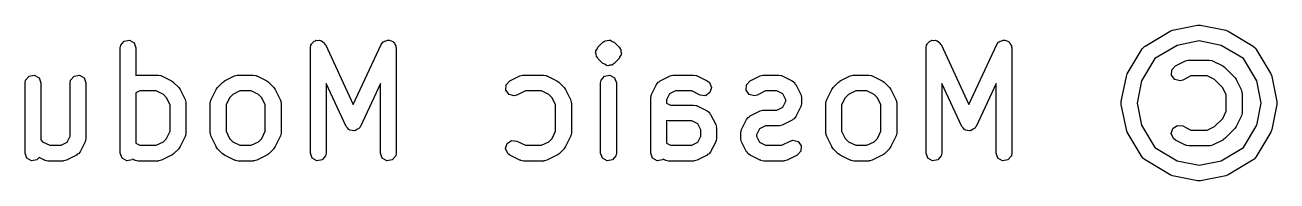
# Model space of a CAD drawing. Extents: x 137.9 to 162.1, y -120.9 to -119.2.
# Drawn here: x 150.14 to 162.05, y -120.72 to -119.24 of the extents above; entities that cross this region are included whole.
import ezdxf

# ---------------------------------------------------------------- set-up
doc = ezdxf.new("R2010")
doc.units = 0
doc.layers.add('BLACK', color=7, linetype='CONTINUOUS')

msp = doc.modelspace()

# ---------------------------------------------------------------- linework, layer by layer
at = {"layer": 'BLACK', "linetype": 'CONTINUOUS'}
for p, q in [((160.795, -119.438), (161.033, -119.295)), ((161.033, -119.295), (161.056, -119.286)), ((161.056, -119.286), (161.057, -119.286)), ((161.057, -119.286), (161.295, -119.238)), ((161.295, -119.238), (161.321, -119.238)), ((161.321, -119.238), (161.322, -119.239)), ((161.322, -119.239), (161.324, -119.238)), ((161.324, -119.238), (161.562, -119.286)), ((161.562, -119.286), (161.586, -119.295)), ((161.586, -119.295), (161.586, -119.295)), ((161.586, -119.295), (161.824, -119.438)), ((151.044, -119.455), (151.049, -119.429)), ((151.044, -120.455), (151.044, -119.455)), ((151.049, -119.429), (151.082, -119.39)), ((151.082, -119.39), (151.132, -119.381)), ((151.132, -119.381), (151.177, -119.407)), ((151.177, -119.407), (151.194, -119.455)), ((151.194, -119.455), (151.194, -119.717)), ((152.854, -119.455), (152.858, -119.429)), ((152.854, -120.455), (152.854, -119.455)), ((152.858, -119.429), (152.865, -119.421)), ((152.865, -119.421), (152.867, -119.412)), ((152.867, -119.412), (152.881, -119.402)), ((152.881, -119.402), (152.891, -119.39)), ((152.891, -119.39), (152.901, -119.388)), ((152.901, -119.388), (152.909, -119.382)), ((152.909, -119.382), (152.925, -119.384)), ((152.925, -119.384), (152.942, -119.381)), ((152.942, -119.381), (152.95, -119.386)), ((152.95, -119.386), (152.96, -119.387)), ((152.96, -119.387), (152.972, -119.398)), ((152.972, -119.398), (152.986, -119.407)), ((152.986, -119.407), (152.989, -119.416)), ((152.989, -119.416), (152.997, -119.423)), ((152.997, -119.423), (153.262, -119.992)), ((153.262, -119.992), (153.527, -119.423)), ((153.527, -119.423), (153.542, -119.402)), ((153.542, -119.402), (153.551, -119.398)), ((153.551, -119.398), (153.558, -119.39)), ((153.558, -119.39), (153.574, -119.387)), ((153.574, -119.387), (153.589, -119.38)), ((153.589, -119.38), (153.598, -119.383)), ((153.598, -119.383), (153.608, -119.381)), ((153.608, -119.381), (153.622, -119.389)), ((153.622, -119.389), (153.638, -119.393)), ((153.638, -119.393), (153.644, -119.402)), ((153.644, -119.402), (153.653, -119.407)), ((153.653, -119.407), (153.658, -119.422)), ((153.658, -119.422), (153.668, -119.435)), ((153.668, -119.435), (153.667, -119.445)), ((153.667, -119.445), (153.67, -119.455)), ((153.67, -119.455), (153.67, -120.455)), ((155.57, -119.483), (155.582, -119.467)), ((155.582, -119.467), (155.59, -119.449)), ((155.59, -119.449), (155.637, -119.402)), ((155.637, -119.402), (155.646, -119.396)), ((155.646, -119.396), (155.647, -119.393)), ((155.647, -119.393), (155.651, -119.393)), ((155.651, -119.392), (155.653, -119.39)), ((155.651, -119.393), (155.651, -119.392)), ((155.653, -119.39), (155.655, -119.39)), ((155.655, -119.39), (155.659, -119.387)), ((155.659, -119.387), (155.678, -119.385)), ((155.678, -119.385), (155.697, -119.38)), ((155.697, -119.38), (155.7, -119.382)), ((155.7, -119.382), (155.703, -119.381)), ((155.703, -119.381), (155.706, -119.383)), ((155.706, -119.383), (155.71, -119.382)), ((155.71, -119.382), (155.726, -119.394)), ((155.726, -119.394), (155.744, -119.402)), ((155.744, -119.402), (155.791, -119.449)), ((155.791, -119.449), (155.797, -119.458)), ((155.797, -119.458), (155.8, -119.459)), ((155.8, -119.459), (155.8, -119.463)), ((155.8, -119.463), (155.806, -119.471)), ((158.711, -119.455), (158.715, -119.429)), ((158.711, -120.455), (158.711, -119.455)), ((158.715, -119.429), (158.722, -119.421)), ((158.722, -119.421), (158.724, -119.412)), ((158.724, -119.412), (158.738, -119.402)), ((158.738, -119.402), (158.748, -119.39)), ((158.748, -119.39), (158.758, -119.388)), ((158.758, -119.388), (158.766, -119.382)), ((158.766, -119.382), (158.783, -119.384)), ((158.783, -119.384), (158.799, -119.381)), ((158.799, -119.381), (158.807, -119.386)), ((158.807, -119.386), (158.817, -119.387)), ((158.817, -119.387), (158.829, -119.398)), ((158.829, -119.398), (158.843, -119.407)), ((158.843, -119.407), (158.847, -119.416)), ((158.847, -119.416), (158.854, -119.423)), ((158.854, -119.423), (159.119, -119.992)), ((159.119, -119.992), (159.384, -119.423)), ((159.384, -119.423), (159.399, -119.402)), ((159.399, -119.402), (159.408, -119.398)), ((159.408, -119.398), (159.415, -119.39)), ((159.415, -119.39), (159.431, -119.387)), ((159.431, -119.387), (159.446, -119.38)), ((159.446, -119.38), (159.456, -119.383)), ((159.456, -119.383), (159.465, -119.381)), ((159.465, -119.381), (159.48, -119.389)), ((159.48, -119.389), (159.495, -119.393)), ((159.495, -119.393), (159.501, -119.402)), ((159.501, -119.402), (159.51, -119.407)), ((159.51, -119.407), (159.515, -119.422)), ((159.515, -119.422), (159.525, -119.435)), ((159.525, -119.435), (159.524, -119.445)), ((159.524, -119.445), (159.527, -119.455)), ((159.527, -119.455), (159.527, -120.455)), ((160.626, -119.702), (160.769, -119.464)), ((160.769, -119.464), (160.786, -119.444)), ((160.786, -119.444), (160.791, -119.442)), ((160.791, -119.442), (160.795, -119.438)), ((161.099, -119.431), (160.888, -119.557)), ((161.31, -119.388), (161.099, -119.431)), ((161.52, -119.431), (161.31, -119.388)), ((161.731, -119.557), (161.52, -119.431)), ((161.824, -119.438), (161.844, -119.455)), ((161.844, -119.455), (161.846, -119.46)), ((161.846, -119.46), (161.85, -119.464)), ((161.85, -119.464), (161.993, -119.702)), ((155.568, -119.496), (155.571, -119.49)), ((155.573, -119.515), (155.568, -119.496)), ((155.571, -119.49), (155.57, -119.483)), ((155.575, -119.534), (155.573, -119.515)), ((155.581, -119.542), (155.575, -119.534)), ((155.581, -119.545), (155.581, -119.542)), ((155.584, -119.547), (155.581, -119.545)), ((155.59, -119.555), (155.584, -119.547)), ((155.637, -119.603), (155.59, -119.555)), ((155.791, -119.555), (155.744, -119.603)), ((155.799, -119.538), (155.791, -119.555)), ((155.811, -119.522), (155.799, -119.538)), ((155.806, -119.471), (155.808, -119.49)), ((155.808, -119.49), (155.813, -119.509)), ((155.813, -119.509), (155.81, -119.515)), ((155.81, -119.515), (155.811, -119.522)), ((160.888, -119.557), (160.761, -119.768)), ((161.086, -119.626), (161.181, -119.578)), ((161.181, -119.578), (161.206, -119.571)), ((161.206, -119.571), (161.21, -119.572)), ((161.21, -119.572), (161.214, -119.57)), ((161.214, -119.57), (161.405, -119.57)), ((161.405, -119.57), (161.43, -119.575)), ((161.43, -119.575), (161.434, -119.578)), ((161.434, -119.578), (161.438, -119.578)), ((161.438, -119.578), (161.534, -119.626)), ((161.858, -119.768), (161.731, -119.557)), ((155.655, -119.611), (155.637, -119.603)), ((155.671, -119.623), (155.655, -119.611)), ((155.674, -119.622), (155.671, -119.623)), ((155.677, -119.624), (155.674, -119.622)), ((155.681, -119.623), (155.677, -119.624)), ((155.684, -119.625), (155.681, -119.623)), ((155.703, -119.62), (155.684, -119.625)), ((155.722, -119.618), (155.703, -119.62)), ((155.726, -119.615), (155.722, -119.618)), ((155.728, -119.615), (155.726, -119.615)), ((155.73, -119.612), (155.728, -119.615)), ((155.733, -119.611), (155.73, -119.612)), ((155.73, -119.612), (155.73, -119.612)), ((155.735, -119.609), (155.733, -119.611)), ((155.744, -119.603), (155.735, -119.609)), ((160.617, -119.726), (160.626, -119.702)), ((160.626, -119.702), (160.626, -119.702)), ((161.047, -119.714), (161.05, -119.663)), ((161.05, -119.663), (161.086, -119.626)), ((161.534, -119.626), (161.552, -119.639)), ((161.552, -119.639), (161.553, -119.64)), ((161.553, -119.64), (161.648, -119.735)), ((161.993, -119.702), (162.002, -119.725)), ((150.139, -119.788), (150.144, -119.762)), ((150.139, -120.455), (150.139, -119.788)), ((150.144, -119.762), (150.177, -119.723)), ((150.177, -119.723), (150.227, -119.714)), ((150.227, -119.714), (150.272, -119.74)), ((150.272, -119.74), (150.289, -119.788)), ((150.289, -119.788), (150.289, -120.329)), ((150.568, -119.788), (150.572, -119.762)), ((150.568, -120.294), (150.568, -119.788)), ((150.572, -119.762), (150.605, -119.723)), ((150.605, -119.723), (150.656, -119.714)), ((150.656, -119.714), (150.7, -119.74)), ((150.7, -119.74), (150.718, -119.788)), ((150.718, -119.788), (150.718, -120.312)), ((151.194, -119.717), (151.206, -119.714)), ((151.206, -119.714), (151.21, -119.715)), ((151.21, -119.715), (151.214, -119.713)), ((151.214, -119.713), (151.405, -119.713)), ((151.405, -119.713), (151.43, -119.718)), ((151.43, -119.718), (151.434, -119.721)), ((151.434, -119.721), (151.438, -119.721)), ((151.438, -119.721), (151.534, -119.769)), ((151.534, -119.769), (151.552, -119.782)), ((151.552, -119.782), (151.553, -119.783)), ((151.553, -119.783), (151.601, -119.83)), ((151.971, -119.83), (152.018, -119.783)), ((152.018, -119.783), (152.037, -119.77)), ((152.037, -119.77), (152.038, -119.769)), ((152.038, -119.769), (152.133, -119.721)), ((152.133, -119.721), (152.158, -119.714)), ((152.158, -119.714), (152.162, -119.715)), ((152.162, -119.715), (152.167, -119.713)), ((152.167, -119.713), (152.31, -119.713)), ((152.31, -119.713), (152.335, -119.718)), ((152.335, -119.718), (152.339, -119.721)), ((152.339, -119.721), (152.343, -119.721)), ((152.343, -119.721), (152.438, -119.769)), ((152.438, -119.769), (152.456, -119.782)), ((152.456, -119.782), (152.458, -119.783)), ((152.458, -119.783), (152.505, -119.83)), ((153.194, -120.201), (153.004, -119.793)), ((153.004, -119.793), (153.004, -120.455)), ((153.52, -119.793), (153.33, -120.201)), ((153.52, -120.455), (153.52, -119.793)), ((154.714, -119.857), (154.717, -119.806)), ((154.717, -119.806), (154.752, -119.769)), ((154.752, -119.769), (154.847, -119.721)), ((154.847, -119.721), (154.872, -119.714)), ((154.872, -119.714), (154.877, -119.715)), ((154.877, -119.715), (154.881, -119.713)), ((154.881, -119.713), (155.071, -119.713)), ((155.071, -119.713), (155.097, -119.718)), ((155.097, -119.718), (155.101, -119.721)), ((155.101, -119.721), (155.105, -119.721)), ((155.105, -119.721), (155.2, -119.769)), ((155.2, -119.769), (155.218, -119.782)), ((155.218, -119.782), (155.22, -119.783)), ((155.22, -119.783), (155.267, -119.83)), ((155.615, -119.788), (155.62, -119.762)), ((155.615, -120.455), (155.615, -119.788)), ((155.62, -119.762), (155.653, -119.723)), ((155.653, -119.723), (155.703, -119.714)), ((155.703, -119.714), (155.748, -119.74)), ((155.748, -119.74), (155.765, -119.788)), ((155.765, -119.788), (155.765, -120.455)), ((156.1, -119.897), (156.147, -119.802)), ((156.147, -119.802), (156.163, -119.781)), ((156.163, -119.781), (156.173, -119.777)), ((156.173, -119.777), (156.181, -119.769)), ((156.181, -119.769), (156.276, -119.721)), ((156.276, -119.721), (156.301, -119.714)), ((156.301, -119.714), (156.305, -119.715)), ((156.305, -119.715), (156.31, -119.713)), ((156.31, -119.713), (156.5, -119.713)), ((156.5, -119.713), (156.526, -119.718)), ((156.526, -119.718), (156.529, -119.721)), ((156.529, -119.721), (156.534, -119.721)), ((156.534, -119.721), (156.629, -119.769)), ((156.629, -119.769), (156.65, -119.784)), ((156.65, -119.784), (156.67, -119.831)), ((157, -119.857), (157.003, -119.806)), ((157.003, -119.806), (157.038, -119.769)), ((157.038, -119.769), (157.133, -119.721)), ((157.133, -119.721), (157.158, -119.714)), ((157.158, -119.714), (157.162, -119.715)), ((157.162, -119.715), (157.167, -119.713)), ((157.167, -119.713), (157.31, -119.713)), ((157.31, -119.713), (157.335, -119.718)), ((157.335, -119.718), (157.339, -119.721)), ((157.339, -119.721), (157.343, -119.721)), ((157.343, -119.721), (157.438, -119.769)), ((157.438, -119.769), (157.459, -119.784)), ((157.459, -119.784), (157.464, -119.795)), ((157.464, -119.795), (157.472, -119.802)), ((157.472, -119.802), (157.519, -119.897)), ((157.828, -119.83), (157.876, -119.783)), ((157.876, -119.783), (157.894, -119.77)), ((157.894, -119.77), (157.895, -119.769)), ((157.895, -119.769), (157.99, -119.721)), ((157.99, -119.721), (158.015, -119.714)), ((158.015, -119.714), (158.02, -119.715)), ((158.02, -119.715), (158.024, -119.713)), ((158.024, -119.713), (158.167, -119.713)), ((158.167, -119.713), (158.192, -119.718)), ((158.192, -119.718), (158.196, -119.721)), ((158.196, -119.721), (158.2, -119.721)), ((158.2, -119.721), (158.295, -119.769)), ((158.295, -119.769), (158.313, -119.782)), ((158.313, -119.782), (158.315, -119.783)), ((158.315, -119.783), (158.363, -119.83)), ((159.051, -120.201), (158.861, -119.793)), ((158.861, -119.793), (158.861, -120.455)), ((159.377, -119.793), (159.187, -120.201)), ((159.377, -120.455), (159.377, -119.793)), ((160.569, -119.964), (160.617, -119.726)), ((160.761, -119.768), (160.719, -119.979)), ((161.078, -119.756), (161.047, -119.714)), ((161.128, -119.767), (161.078, -119.756)), ((161.153, -119.76), (161.128, -119.767)), ((161.232, -119.72), (161.153, -119.76)), ((161.387, -119.72), (161.232, -119.72)), ((161.456, -119.755), (161.387, -119.72)), ((161.534, -119.833), (161.456, -119.755)), ((161.648, -119.735), (161.661, -119.753)), ((161.661, -119.753), (161.662, -119.755)), ((161.662, -119.755), (161.71, -119.85)), ((161.9, -119.979), (161.858, -119.768)), ((162.002, -119.725), (162.002, -119.726)), ((162.002, -119.726), (162.05, -119.964)), ((151.232, -119.863), (151.194, -119.882)), ((151.194, -119.882), (151.194, -120.361)), ((151.387, -119.863), (151.232, -119.863)), ((151.456, -119.897), (151.387, -119.863)), ((151.486, -119.928), (151.456, -119.897)), ((151.52, -119.996), (151.486, -119.928)), ((151.601, -119.83), (151.614, -119.849)), ((151.614, -119.849), (151.615, -119.85)), ((151.615, -119.85), (151.662, -119.945)), ((151.909, -119.945), (151.957, -119.85)), ((151.957, -119.85), (151.97, -119.832)), ((151.97, -119.832), (151.971, -119.83)), ((152.085, -119.928), (152.051, -119.996)), ((152.116, -119.897), (152.085, -119.928)), ((152.184, -119.863), (152.116, -119.897)), ((152.292, -119.863), (152.184, -119.863)), ((152.36, -119.897), (152.292, -119.863)), ((152.391, -119.928), (152.36, -119.897)), ((152.425, -119.996), (152.391, -119.928)), ((152.505, -119.83), (152.518, -119.849)), ((152.518, -119.849), (152.519, -119.85)), ((152.519, -119.85), (152.567, -119.945)), ((154.744, -119.898), (154.714, -119.857)), ((154.794, -119.91), (154.744, -119.898)), ((154.819, -119.903), (154.794, -119.91)), ((154.899, -119.863), (154.819, -119.903)), ((155.054, -119.863), (154.899, -119.863)), ((155.122, -119.897), (155.054, -119.863)), ((155.153, -119.928), (155.122, -119.897)), ((155.187, -119.996), (155.153, -119.928)), ((155.267, -119.83), (155.28, -119.849)), ((155.28, -119.849), (155.281, -119.85)), ((155.281, -119.85), (155.329, -119.945)), ((156.092, -119.931), (156.096, -119.905)), ((156.092, -120.455), (156.092, -119.931)), ((156.096, -119.905), (156.099, -119.902)), ((156.099, -119.902), (156.1, -119.897)), ((156.27, -119.892), (156.242, -119.949)), ((156.327, -119.863), (156.27, -119.892)), ((156.482, -119.863), (156.327, -119.863)), ((156.562, -119.903), (156.482, -119.863)), ((156.613, -119.909), (156.562, -119.903)), ((156.655, -119.88), (156.613, -119.909)), ((156.67, -119.831), (156.655, -119.88)), ((157.03, -119.898), (157, -119.857)), ((157.08, -119.91), (157.03, -119.898)), ((157.105, -119.903), (157.08, -119.91)), ((157.184, -119.863), (157.105, -119.903)), ((157.292, -119.863), (157.184, -119.863)), ((157.349, -119.892), (157.292, -119.863)), ((157.377, -119.949), (157.349, -119.892)), ((157.519, -119.897), (157.527, -119.922)), ((157.527, -119.922), (157.526, -119.927)), ((157.526, -119.927), (157.527, -119.931)), ((157.527, -119.931), (157.527, -119.979)), ((157.766, -119.945), (157.814, -119.85)), ((157.814, -119.85), (157.827, -119.832)), ((157.827, -119.832), (157.828, -119.83)), ((157.943, -119.928), (157.908, -119.996)), ((157.973, -119.897), (157.943, -119.928)), ((158.042, -119.863), (157.973, -119.897)), ((158.149, -119.863), (158.042, -119.863)), ((158.217, -119.897), (158.149, -119.863)), ((158.248, -119.928), (158.217, -119.897)), ((158.282, -119.996), (158.248, -119.928)), ((158.363, -119.83), (158.375, -119.849)), ((158.375, -119.849), (158.377, -119.85)), ((158.377, -119.85), (158.424, -119.945)), ((161.568, -119.901), (161.534, -119.833)), ((161.568, -120.056), (161.568, -119.901)), ((161.71, -119.85), (161.717, -119.875)), ((161.717, -119.875), (161.716, -119.879)), ((161.716, -119.879), (161.718, -119.883)), ((161.718, -119.883), (161.718, -120.074)), ((151.52, -120.247), (151.52, -119.996)), ((151.662, -119.945), (151.67, -119.97)), ((151.67, -119.97), (151.669, -119.974)), ((151.669, -119.974), (151.67, -119.979)), ((151.67, -119.979), (151.67, -120.264)), ((151.901, -119.979), (151.906, -119.953)), ((151.901, -120.264), (151.901, -119.979)), ((151.906, -119.953), (151.909, -119.95)), ((151.909, -119.95), (151.909, -119.945)), ((152.051, -119.996), (152.051, -120.247)), ((152.425, -120.247), (152.425, -119.996)), ((152.567, -119.945), (152.575, -119.97)), ((152.575, -119.97), (152.573, -119.974)), ((152.573, -119.974), (152.575, -119.979)), ((152.575, -119.979), (152.575, -120.264)), ((155.187, -120.247), (155.187, -119.996)), ((155.329, -119.945), (155.336, -119.97)), ((155.336, -119.97), (155.335, -119.974)), ((155.335, -119.974), (155.337, -119.979)), ((155.337, -119.979), (155.337, -120.264)), ((156.242, -119.949), (156.242, -119.98)), ((156.242, -119.98), (156.28, -119.999)), ((156.28, -119.999), (156.5, -119.999)), ((156.5, -119.999), (156.526, -120.003)), ((156.526, -120.003), (156.529, -120.006)), ((156.529, -120.006), (156.534, -120.007)), ((156.534, -120.007), (156.629, -120.054)), ((156.629, -120.054), (156.65, -120.07)), ((157.038, -120.102), (157.133, -120.054)), ((157.133, -120.054), (157.158, -120.047)), ((157.158, -120.047), (157.162, -120.048)), ((157.162, -120.048), (157.167, -120.046)), ((157.167, -120.046), (157.292, -120.046)), ((157.292, -120.046), (157.349, -120.018)), ((157.349, -120.018), (157.377, -119.961)), ((157.377, -119.961), (157.377, -119.949)), ((157.519, -120.012), (157.472, -120.107)), ((157.52, -120.008), (157.519, -120.012)), ((157.523, -120.004), (157.52, -120.008)), ((157.527, -119.979), (157.523, -120.004)), ((157.758, -119.979), (157.763, -119.953)), ((157.758, -120.264), (157.758, -119.979)), ((157.763, -119.953), (157.766, -119.95)), ((157.766, -119.95), (157.766, -119.945)), ((157.908, -119.996), (157.908, -120.247)), ((158.282, -120.247), (158.282, -119.996)), ((158.424, -119.945), (158.432, -119.97)), ((158.432, -119.97), (158.431, -119.974)), ((158.431, -119.974), (158.432, -119.979)), ((158.432, -119.979), (158.432, -120.264)), ((160.57, -119.966), (160.569, -119.964)), ((160.569, -119.967), (160.57, -119.966)), ((160.569, -119.993), (160.569, -119.967)), ((160.617, -120.231), (160.569, -119.993)), ((160.719, -119.979), (160.761, -120.189)), ((161.534, -120.125), (161.568, -120.056)), ((161.858, -120.189), (161.9, -119.979)), ((162.05, -119.993), (162.002, -120.231)), ((162.05, -119.99), (162.049, -119.992)), ((162.049, -119.992), (162.05, -119.993)), ((162.05, -119.964), (162.05, -119.99)), ((156.262, -120.149), (156.242, -120.145)), ((156.242, -120.145), (156.242, -120.361)), ((156.482, -120.149), (156.262, -120.149)), ((156.539, -120.177), (156.482, -120.149)), ((156.568, -120.234), (156.539, -120.177)), ((156.65, -120.07), (156.654, -120.08)), ((156.654, -120.08), (156.662, -120.088)), ((156.662, -120.088), (156.71, -120.183)), ((156.957, -120.231), (157.004, -120.136)), ((157.004, -120.136), (157.02, -120.115)), ((157.02, -120.115), (157.03, -120.11)), ((157.03, -120.11), (157.038, -120.102)), ((157.438, -120.141), (157.343, -120.189)), ((157.446, -120.133), (157.438, -120.141)), ((157.456, -120.128), (157.446, -120.133)), ((157.472, -120.107), (157.456, -120.128)), ((161.456, -120.203), (161.534, -120.125)), ((161.71, -120.107), (161.662, -120.203)), ((161.713, -120.1), (161.71, -120.103)), ((161.71, -120.103), (161.71, -120.107)), ((161.718, -120.074), (161.713, -120.1)), ((150.539, -120.351), (150.568, -120.294)), ((151.486, -120.315), (151.52, -120.247)), ((151.662, -120.298), (151.615, -120.393)), ((151.663, -120.293), (151.662, -120.298)), ((151.666, -120.29), (151.663, -120.293)), ((151.67, -120.264), (151.666, -120.29)), ((151.903, -120.269), (151.901, -120.264)), ((151.902, -120.273), (151.903, -120.269)), ((151.909, -120.298), (151.902, -120.273)), ((151.957, -120.393), (151.909, -120.298)), ((152.051, -120.247), (152.085, -120.315)), ((152.391, -120.315), (152.425, -120.247)), ((152.567, -120.298), (152.519, -120.393)), ((152.568, -120.293), (152.567, -120.298)), ((152.57, -120.29), (152.568, -120.293)), ((152.575, -120.264), (152.57, -120.29)), ((153.208, -120.215), (153.194, -120.201)), ((153.219, -120.231), (153.208, -120.215)), ((153.225, -120.232), (153.219, -120.231)), ((153.23, -120.237), (153.225, -120.232)), ((153.25, -120.239), (153.23, -120.237)), ((153.268, -120.244), (153.25, -120.239)), ((153.275, -120.241), (153.268, -120.244)), ((153.281, -120.242), (153.275, -120.241)), ((153.297, -120.23), (153.281, -120.242)), ((153.315, -120.222), (153.297, -120.23)), ((153.321, -120.214), (153.315, -120.222)), ((153.323, -120.212), (153.321, -120.214)), ((153.324, -120.209), (153.323, -120.212)), ((153.33, -120.201), (153.324, -120.209)), ((155.153, -120.315), (155.187, -120.247)), ((155.329, -120.298), (155.281, -120.393)), ((155.332, -120.29), (155.329, -120.293)), ((155.329, -120.293), (155.329, -120.298)), ((155.337, -120.264), (155.332, -120.29)), ((156.539, -120.351), (156.568, -120.294)), ((156.568, -120.294), (156.568, -120.234)), ((156.71, -120.183), (156.717, -120.208)), ((156.717, -120.208), (156.716, -120.213)), ((156.716, -120.213), (156.718, -120.217)), ((156.718, -120.217), (156.718, -120.312)), ((156.949, -120.264), (156.953, -120.239)), ((156.949, -120.312), (156.949, -120.264)), ((156.953, -120.239), (156.956, -120.235)), ((156.956, -120.235), (156.957, -120.231)), ((157.127, -120.225), (157.099, -120.282)), ((157.099, -120.282), (157.099, -120.294)), ((157.099, -120.294), (157.127, -120.351)), ((157.184, -120.196), (157.127, -120.225)), ((157.31, -120.196), (157.184, -120.196)), ((157.314, -120.195), (157.31, -120.196)), ((157.318, -120.196), (157.314, -120.195)), ((157.343, -120.189), (157.318, -120.196)), ((157.76, -120.269), (157.758, -120.264)), ((157.759, -120.273), (157.76, -120.269)), ((157.766, -120.298), (157.759, -120.273)), ((157.814, -120.393), (157.766, -120.298)), ((157.908, -120.247), (157.943, -120.315)), ((158.248, -120.315), (158.282, -120.247)), ((158.424, -120.298), (158.377, -120.393)), ((158.425, -120.293), (158.424, -120.298)), ((158.428, -120.29), (158.425, -120.293)), ((158.432, -120.264), (158.428, -120.29)), ((159.065, -120.215), (159.051, -120.201)), ((159.076, -120.231), (159.065, -120.215)), ((159.083, -120.232), (159.076, -120.231)), ((159.087, -120.237), (159.083, -120.232)), ((159.107, -120.239), (159.087, -120.237)), ((159.126, -120.244), (159.107, -120.239)), ((159.132, -120.241), (159.126, -120.244)), ((159.138, -120.242), (159.132, -120.241)), ((159.154, -120.23), (159.138, -120.242)), ((159.172, -120.222), (159.154, -120.23)), ((159.178, -120.214), (159.172, -120.222)), ((159.18, -120.212), (159.178, -120.214)), ((159.181, -120.209), (159.18, -120.212)), ((159.187, -120.201), (159.181, -120.209)), ((160.617, -120.232), (160.617, -120.231)), ((160.626, -120.255), (160.617, -120.232)), ((160.769, -120.493), (160.626, -120.255)), ((160.761, -120.189), (160.888, -120.4)), ((161.044, -120.269), (161.059, -120.22)), ((161.065, -120.316), (161.044, -120.269)), ((161.059, -120.22), (161.102, -120.191)), ((161.102, -120.191), (161.153, -120.197)), ((161.153, -120.197), (161.232, -120.237)), ((161.232, -120.237), (161.387, -120.237)), ((161.387, -120.237), (161.456, -120.203)), ((161.648, -120.222), (161.553, -120.317)), ((161.649, -120.221), (161.648, -120.222)), ((161.662, -120.203), (161.649, -120.221)), ((161.731, -120.4), (161.858, -120.189)), ((161.993, -120.255), (161.85, -120.493)), ((162.002, -120.231), (161.993, -120.255)), ((161.993, -120.255), (161.993, -120.255)), ((150.289, -120.329), (150.306, -120.346)), ((150.306, -120.346), (150.375, -120.38)), ((150.375, -120.38), (150.482, -120.38)), ((150.482, -120.38), (150.539, -120.351)), ((150.71, -120.346), (150.662, -120.441)), ((150.713, -120.338), (150.71, -120.341)), ((150.71, -120.341), (150.71, -120.346)), ((150.718, -120.312), (150.713, -120.338)), ((151.194, -120.361), (151.232, -120.38)), ((151.232, -120.38), (151.387, -120.38)), ((151.387, -120.38), (151.456, -120.346)), ((151.456, -120.346), (151.486, -120.315)), ((151.601, -120.413), (151.553, -120.46)), ((151.615, -120.393), (151.601, -120.411)), ((151.601, -120.411), (151.601, -120.413)), ((151.958, -120.394), (151.957, -120.393)), ((151.971, -120.413), (151.958, -120.394)), ((152.018, -120.46), (151.971, -120.413)), ((152.085, -120.315), (152.116, -120.346)), ((152.116, -120.346), (152.184, -120.38)), ((152.184, -120.38), (152.292, -120.38)), ((152.292, -120.38), (152.36, -120.346)), ((152.36, -120.346), (152.391, -120.315)), ((152.505, -120.413), (152.458, -120.46)), ((152.506, -120.411), (152.505, -120.413)), ((152.519, -120.393), (152.506, -120.411)), ((154.711, -120.412), (154.725, -120.363)), ((154.731, -120.459), (154.711, -120.412)), ((154.725, -120.363), (154.768, -120.334)), ((154.768, -120.334), (154.819, -120.34)), ((154.819, -120.34), (154.899, -120.38)), ((154.899, -120.38), (155.054, -120.38)), ((155.054, -120.38), (155.122, -120.346)), ((155.122, -120.346), (155.153, -120.315)), ((155.267, -120.413), (155.22, -120.46)), ((155.268, -120.411), (155.267, -120.413)), ((155.281, -120.393), (155.268, -120.411)), ((156.242, -120.361), (156.28, -120.38)), ((156.28, -120.38), (156.482, -120.38)), ((156.482, -120.38), (156.539, -120.351)), ((156.71, -120.346), (156.662, -120.441)), ((156.713, -120.338), (156.71, -120.341)), ((156.71, -120.341), (156.71, -120.346)), ((156.718, -120.312), (156.713, -120.338)), ((156.95, -120.316), (156.949, -120.312)), ((156.949, -120.321), (156.95, -120.316)), ((156.957, -120.346), (156.949, -120.321)), ((157.004, -120.441), (156.957, -120.346)), ((157.127, -120.351), (157.184, -120.38)), ((157.184, -120.38), (157.339, -120.38)), ((157.339, -120.38), (157.419, -120.34)), ((157.419, -120.34), (157.444, -120.333)), ((157.444, -120.333), (157.494, -120.345)), ((157.494, -120.345), (157.524, -120.386)), ((157.524, -120.386), (157.521, -120.437)), ((157.815, -120.394), (157.814, -120.393)), ((157.828, -120.413), (157.815, -120.394)), ((157.876, -120.46), (157.828, -120.413)), ((157.943, -120.315), (157.973, -120.346)), ((157.973, -120.346), (158.042, -120.38)), ((158.042, -120.38), (158.149, -120.38)), ((158.149, -120.38), (158.217, -120.346)), ((158.217, -120.346), (158.248, -120.315)), ((158.363, -120.413), (158.315, -120.46)), ((158.377, -120.393), (158.363, -120.411)), ((158.363, -120.411), (158.363, -120.413)), ((160.888, -120.4), (161.099, -120.527)), ((161.086, -120.331), (161.065, -120.316)), ((161.181, -120.379), (161.086, -120.331)), ((161.185, -120.38), (161.181, -120.379)), ((161.189, -120.382), (161.185, -120.38)), ((161.214, -120.387), (161.189, -120.382)), ((161.405, -120.387), (161.214, -120.387)), ((161.409, -120.385), (161.405, -120.387)), ((161.413, -120.386), (161.409, -120.385)), ((161.438, -120.379), (161.413, -120.386)), ((161.534, -120.331), (161.438, -120.379)), ((161.52, -120.527), (161.731, -120.4)), ((161.535, -120.33), (161.534, -120.331)), ((161.553, -120.317), (161.535, -120.33)), ((150.157, -120.503), (150.139, -120.455)), ((150.201, -120.529), (150.157, -120.503)), ((150.252, -120.52), (150.201, -120.529)), ((150.272, -120.496), (150.252, -120.52)), ((150.324, -120.522), (150.272, -120.496)), ((150.328, -120.522), (150.324, -120.522)), ((150.331, -120.525), (150.328, -120.522)), ((150.357, -120.53), (150.331, -120.525)), ((150.5, -120.53), (150.357, -120.53)), ((150.504, -120.528), (150.5, -120.53)), ((150.509, -120.529), (150.504, -120.528)), ((150.534, -120.522), (150.509, -120.529)), ((150.629, -120.474), (150.534, -120.522)), ((150.636, -120.466), (150.629, -120.474)), ((150.647, -120.462), (150.636, -120.466)), ((150.662, -120.441), (150.647, -120.462)), ((151.062, -120.503), (151.044, -120.455)), ((151.106, -120.529), (151.062, -120.503)), ((151.157, -120.52), (151.106, -120.529)), ((151.162, -120.513), (151.157, -120.52)), ((151.181, -120.522), (151.162, -120.513)), ((151.185, -120.522), (151.181, -120.522)), ((151.189, -120.525), (151.185, -120.522)), ((151.214, -120.53), (151.189, -120.525)), ((151.405, -120.53), (151.214, -120.53)), ((151.409, -120.528), (151.405, -120.53)), ((151.413, -120.529), (151.409, -120.528)), ((151.438, -120.522), (151.413, -120.529)), ((151.534, -120.474), (151.438, -120.522)), ((151.535, -120.473), (151.534, -120.474)), ((151.553, -120.46), (151.535, -120.473)), ((152.02, -120.461), (152.018, -120.46)), ((152.038, -120.474), (152.02, -120.461)), ((152.133, -120.522), (152.038, -120.474)), ((152.138, -120.522), (152.133, -120.522)), ((152.141, -120.525), (152.138, -120.522)), ((152.167, -120.53), (152.141, -120.525)), ((152.31, -120.53), (152.167, -120.53)), ((152.314, -120.528), (152.31, -120.53)), ((152.318, -120.529), (152.314, -120.528)), ((152.343, -120.522), (152.318, -120.529)), ((152.438, -120.474), (152.343, -120.522)), ((152.439, -120.473), (152.438, -120.474)), ((152.458, -120.46), (152.439, -120.473)), ((152.871, -120.503), (152.854, -120.455)), ((152.916, -120.529), (152.871, -120.503)), ((152.966, -120.52), (152.916, -120.529)), ((152.999, -120.48), (152.966, -120.52)), ((153.004, -120.455), (152.999, -120.48)), ((153.538, -120.503), (153.52, -120.455)), ((153.582, -120.529), (153.538, -120.503)), ((153.633, -120.52), (153.582, -120.529)), ((153.666, -120.48), (153.633, -120.52)), ((153.67, -120.455), (153.666, -120.48)), ((154.752, -120.474), (154.731, -120.459)), ((154.847, -120.522), (154.752, -120.474)), ((154.852, -120.522), (154.847, -120.522)), ((154.855, -120.525), (154.852, -120.522)), ((154.881, -120.53), (154.855, -120.525)), ((155.071, -120.53), (154.881, -120.53)), ((155.076, -120.528), (155.071, -120.53)), ((155.08, -120.529), (155.076, -120.528)), ((155.105, -120.522), (155.08, -120.529)), ((155.2, -120.474), (155.105, -120.522)), ((155.201, -120.473), (155.2, -120.474)), ((155.22, -120.46), (155.201, -120.473)), ((155.633, -120.503), (155.615, -120.455)), ((155.677, -120.529), (155.633, -120.503)), ((155.728, -120.52), (155.677, -120.529)), ((155.761, -120.48), (155.728, -120.52)), ((155.765, -120.455), (155.761, -120.48)), ((156.109, -120.503), (156.092, -120.455)), ((156.154, -120.529), (156.109, -120.503)), ((156.204, -120.52), (156.154, -120.529)), ((156.21, -120.513), (156.204, -120.52)), ((156.228, -120.522), (156.21, -120.513)), ((156.233, -120.522), (156.228, -120.522)), ((156.236, -120.525), (156.233, -120.522)), ((156.262, -120.53), (156.236, -120.525)), ((156.5, -120.53), (156.262, -120.53)), ((156.504, -120.528), (156.5, -120.53)), ((156.509, -120.529), (156.504, -120.528)), ((156.534, -120.522), (156.509, -120.529)), ((156.629, -120.474), (156.534, -120.522)), ((156.636, -120.466), (156.629, -120.474)), ((156.647, -120.462), (156.636, -120.466)), ((156.662, -120.441), (156.647, -120.462)), ((157.012, -120.448), (157.004, -120.441)), ((157.017, -120.459), (157.012, -120.448)), ((157.038, -120.474), (157.017, -120.459)), ((157.133, -120.522), (157.038, -120.474)), ((157.138, -120.522), (157.133, -120.522)), ((157.141, -120.525), (157.138, -120.522)), ((157.167, -120.53), (157.141, -120.525)), ((157.357, -120.53), (157.167, -120.53)), ((157.361, -120.528), (157.357, -120.53)), ((157.366, -120.529), (157.361, -120.528)), ((157.391, -120.522), (157.366, -120.529)), ((157.486, -120.474), (157.391, -120.522)), ((157.521, -120.437), (157.486, -120.474)), ((157.877, -120.461), (157.876, -120.46)), ((157.895, -120.474), (157.877, -120.461)), ((157.99, -120.522), (157.895, -120.474)), ((157.995, -120.522), (157.99, -120.522)), ((157.998, -120.525), (157.995, -120.522)), ((158.024, -120.53), (157.998, -120.525)), ((158.167, -120.53), (158.024, -120.53)), ((158.171, -120.528), (158.167, -120.53)), ((158.175, -120.529), (158.171, -120.528)), ((158.2, -120.522), (158.175, -120.529)), ((158.295, -120.474), (158.2, -120.522)), ((158.297, -120.473), (158.295, -120.474)), ((158.315, -120.46), (158.297, -120.473)), ((158.728, -120.503), (158.711, -120.455)), ((158.773, -120.529), (158.728, -120.503)), ((158.823, -120.52), (158.773, -120.529)), ((158.856, -120.48), (158.823, -120.52)), ((158.861, -120.455), (158.856, -120.48)), ((159.395, -120.503), (159.377, -120.455)), ((159.439, -120.529), (159.395, -120.503)), ((159.49, -120.52), (159.439, -120.529)), ((159.523, -120.48), (159.49, -120.52)), ((159.527, -120.455), (159.523, -120.48)), ((160.773, -120.497), (160.769, -120.493)), ((160.775, -120.502), (160.773, -120.497)), ((160.795, -120.519), (160.775, -120.502)), ((161.033, -120.662), (160.795, -120.519)), ((161.099, -120.527), (161.31, -120.569)), ((161.31, -120.569), (161.52, -120.527)), ((161.824, -120.519), (161.586, -120.662)), ((161.828, -120.515), (161.824, -120.519)), ((161.833, -120.513), (161.828, -120.515)), ((161.85, -120.493), (161.833, -120.513)), ((161.057, -120.671), (161.033, -120.662)), ((161.033, -120.662), (161.033, -120.662)), ((161.295, -120.719), (161.057, -120.671)), ((161.297, -120.719), (161.295, -120.719)), ((161.298, -120.719), (161.297, -120.719)), ((161.324, -120.719), (161.298, -120.719)), ((161.562, -120.671), (161.324, -120.719)), ((161.563, -120.671), (161.562, -120.671)), ((161.586, -120.662), (161.563, -120.671))]:
    msp.add_line(p, q, dxfattribs=at)

doc.saveas('drawing.dxf')
